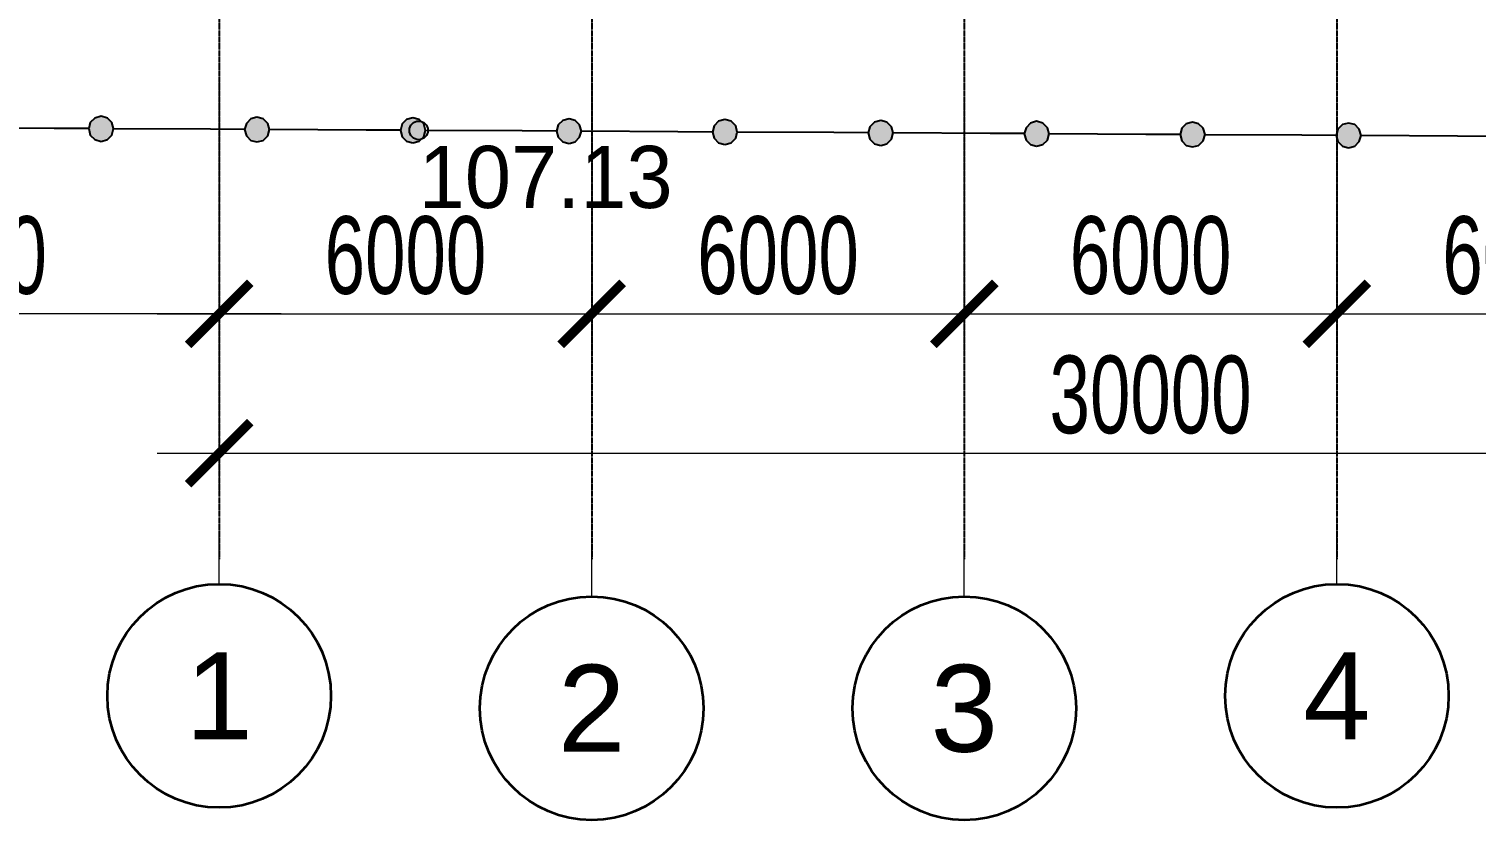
# Model space of a CAD drawing. Header units: millimetres. Extents: x 172667 to 1873135, y -274708 to 168495.
# Drawn here: x 1774649 to 1797954, y -8792 to 3945 of the extents above; entities that cross this region are included whole.
import ezdxf
from ezdxf.enums import TextEntityAlignment as Align

# ---------------------------------------------------------------- set-up
doc = ezdxf.new("R2010")
doc.units = ezdxf.units.MM
doc.linetypes.add('осевая', pattern=[2, 1.25, -0.25, 0.25, -0.25])
doc.layers.add('0004-Осевая', color=4, linetype='осевая', lineweight=25)
doc.layers.add('0008-Размеры и выноски', color=4, linetype='Continuous', lineweight=25)
doc.layers.add('_ТОПО', color=253, linetype='Continuous')
doc.layers.add('SC007', color=7, linetype='Continuous')
doc.styles.add('F2', font='', dxfattribs={"height": 0.000909972})
doc.styles.add('размеры', font='', dxfattribs={"width": 0.7})
doc.styles.add('РНХП-Стандарт', font='arial.ttf')
doc.styles.get('F2').set_extended_font_data('D431')
doc.styles.get('размеры').set_extended_font_data('T-FLEX Type A')
doc.dimstyles.new('SPDS 500', dxfattribs={"dimscale": 500, "dimtxt": 2.5, "dimasz": 2, "dimexe": 1.25, "dimexo": 0, "dimtad": 1, "dimdec": 0, "dimtxsty": 'размеры', "dimblk": 'ARCHTICK', "dimcen": 2.5, "dimdle": 2, "dimclrd": 256, "dimclre": 256, "dimclrt": 1, "dimaunit": 1, "dimadec": 0, "dimazin": 2, "dimtfac": 0.75, "dimtdec": 0, "dimtix": 1, "dimtmove": 1, "dimatfit": 3, "dimfxl": 1.25, "dimtolj": 1, "dimlwd": 20, "dimlwe": 20, "dimarcsym": 0})

# ---------------------------------------------------------------- blocks, each defined once
blk = doc.blocks.new('SYMBOL2060001')
at = {"layer": 'SC007'}
blk.add_circle((0, 0), 0.15, dxfattribs=at)
blk = doc.blocks.new('*U138')
at = {"color": 0, "linetype": 'Continuous', "lineweight": 18}
blk.add_line((0, -2), (0, 0), dxfattribs=at)
at = {"color": 0, "linetype": 'Continuous', "lineweight": 35}
blk.add_circle((0, -6.5), 4.5, dxfattribs=at)
at = {"color": 0, "linetype": 'Continuous', "lineweight": 35, "style": 'РНХП-Стандарт', "flags": 8}
blk.add_attdef('N', text='', height=3.5, dxfattribs=at).set_placement((0, -6.5), align=Align.MIDDLE_CENTER)
blk = doc.blocks.new('_ArchTick')
at = {"color": 0, "linetype": 'ByBlock', "const_width": 0.15}
blk.add_lwpolyline([(-0.5, -0.5), (0.5, 0.5)], dxfattribs=at)
blk = doc.blocks.new('*D255')
at = {"linetype": 'Continuous', "lineweight": 20, "transparency": 16777216}
for p, q in [((1777712, 2981), (1777712, -1267)), ((1783712, 2981), (1783712, -1267)), ((1776712, -642), (1784712, -642))]:
    blk.add_line(p, q, dxfattribs=at)
at = {"layer": 'Defpoints', "color": 0, "transparency": 16777216}
for p in [(1777712, 2981), (1783712, 2981), (1783712, -642)]:
    blk.add_point(p, dxfattribs=at)
at = {"lineweight": 20, "transparency": 16777216, "xscale": 1000, "yscale": 1000, "zscale": 1000, "rotation": 180}
blk.add_blockref('_ArchTick', (1777712, -642), dxfattribs=at)
at = {"lineweight": 20, "transparency": 16777216, "xscale": 1000, "yscale": 1000, "zscale": 1000}
blk.add_blockref('_ArchTick', (1783712, -642), dxfattribs=at)
at = {"color": 1, "transparency": 16777216, "insert": (1780712, 296), "char_height": 1250, "attachment_point": 5, "style": 'размеры'}
blk.add_mtext('\\A1;6000', dxfattribs=at)
blk = doc.blocks.new('*D256')
at = {"linetype": 'Continuous', "lineweight": 20, "transparency": 16777216}
for p, q in [((1783712, 2981), (1783712, -1267)), ((1789712, 2756), (1789712, -1267)), ((1782712, -642), (1790712, -642))]:
    blk.add_line(p, q, dxfattribs=at)
at = {"layer": 'Defpoints', "color": 0, "transparency": 16777216}
for p in [(1783712, 2981), (1789712, 2756), (1789712, -642)]:
    blk.add_point(p, dxfattribs=at)
at = {"lineweight": 20, "transparency": 16777216, "xscale": 1000, "yscale": 1000, "zscale": 1000, "rotation": 180}
blk.add_blockref('_ArchTick', (1783712, -642), dxfattribs=at)
at = {"lineweight": 20, "transparency": 16777216, "xscale": 1000, "yscale": 1000, "zscale": 1000}
blk.add_blockref('_ArchTick', (1789712, -642), dxfattribs=at)
at = {"color": 1, "transparency": 16777216, "insert": (1786712, 296), "char_height": 1250, "attachment_point": 5, "style": 'размеры'}
blk.add_mtext('\\A1;6000', dxfattribs=at)
blk = doc.blocks.new('*D257')
at = {"linetype": 'Continuous', "lineweight": 20, "transparency": 16777216}
for p, q in [((1789712, 2756), (1789712, -1267)), ((1795712, 2506), (1795712, -1267)), ((1788712, -642), (1796712, -642))]:
    blk.add_line(p, q, dxfattribs=at)
at = {"layer": 'Defpoints', "color": 0, "transparency": 16777216}
for p in [(1789712, 2756), (1795712, 2506), (1795712, -642)]:
    blk.add_point(p, dxfattribs=at)
at = {"lineweight": 20, "transparency": 16777216, "xscale": 1000, "yscale": 1000, "zscale": 1000, "rotation": 180}
blk.add_blockref('_ArchTick', (1789712, -642), dxfattribs=at)
at = {"lineweight": 20, "transparency": 16777216, "xscale": 1000, "yscale": 1000, "zscale": 1000}
blk.add_blockref('_ArchTick', (1795712, -642), dxfattribs=at)
at = {"color": 1, "transparency": 16777216, "insert": (1792712, 296), "char_height": 1250, "attachment_point": 5, "style": 'размеры'}
blk.add_mtext('\\A1;6000', dxfattribs=at)
blk = doc.blocks.new('*D258')
at = {"linetype": 'Continuous', "lineweight": 20, "transparency": 16777216}
for p, q in [((1801712, 2831), (1801712, -1267)), ((1795712, 2506), (1795712, -1267)), ((1794712, -642), (1802712, -642))]:
    blk.add_line(p, q, dxfattribs=at)
at = {"layer": 'Defpoints', "color": 0, "transparency": 16777216}
for p in [(1801712, 2831), (1795712, 2506), (1801712, -642)]:
    blk.add_point(p, dxfattribs=at)
at = {"lineweight": 20, "transparency": 16777216, "xscale": 1000, "yscale": 1000, "zscale": 1000, "rotation": 180}
blk.add_blockref('_ArchTick', (1795712, -642), dxfattribs=at)
at = {"lineweight": 20, "transparency": 16777216, "xscale": 1000, "yscale": 1000, "zscale": 1000}
blk.add_blockref('_ArchTick', (1801712, -642), dxfattribs=at)
at = {"color": 1, "transparency": 16777216, "insert": (1798712, 296), "char_height": 1250, "attachment_point": 5, "style": 'размеры'}
blk.add_mtext('\\A1;6000', dxfattribs=at)
blk = doc.blocks.new('*D259')
at = {"linetype": 'Continuous', "lineweight": 20, "transparency": 16777216}
for p, q in [((1777712, 3092), (1777712, -3511)), ((1807712, 3092), (1807712, -3511)), ((1776712, -2886), (1808712, -2886))]:
    blk.add_line(p, q, dxfattribs=at)
at = {"layer": 'Defpoints', "color": 0, "transparency": 16777216}
for p in [(1777712, 3092), (1807712, 3092), (1807712, -2886)]:
    blk.add_point(p, dxfattribs=at)
at = {"lineweight": 20, "transparency": 16777216, "xscale": 1000, "yscale": 1000, "zscale": 1000, "rotation": 180}
blk.add_blockref('_ArchTick', (1777712, -2886), dxfattribs=at)
at = {"lineweight": 20, "transparency": 16777216, "xscale": 1000, "yscale": 1000, "zscale": 1000}
blk.add_blockref('_ArchTick', (1807712, -2886), dxfattribs=at)
at = {"color": 1, "transparency": 16777216, "insert": (1792712, -1948), "char_height": 1250, "attachment_point": 5, "style": 'размеры'}
blk.add_mtext('\\A1;30000', dxfattribs=at)
blk = doc.blocks.new('*D274')
at = {"linetype": 'Continuous', "lineweight": 20, "transparency": 16777216}
for p, q in [((1769559, 9016), (1769559, -1267)), ((1777712, 2883), (1777712, -1267)), ((1778712, -642), (1768559, -642))]:
    blk.add_line(p, q, dxfattribs=at)
at = {"layer": 'Defpoints', "color": 0, "transparency": 16777216}
for p in [(1769559, 9016, 106790), (1777712, 2883, 107296), (1769559, -642)]:
    blk.add_point(p, dxfattribs=at)
at = {"lineweight": 20, "transparency": 16777216, "xscale": 1000, "yscale": 1000, "zscale": 1000, "rotation": 180}
blk.add_blockref('_ArchTick', (1769559, -642), dxfattribs=at)
at = {"lineweight": 20, "transparency": 16777216, "xscale": 1000, "yscale": 1000, "zscale": 1000}
blk.add_blockref('_ArchTick', (1777712, -642), dxfattribs=at)
at = {"color": 1, "transparency": 16777216, "insert": (1773636, 296), "char_height": 1250, "attachment_point": 5, "style": 'размеры'}
blk.add_mtext('\\A1;8150', dxfattribs=at)

msp = doc.modelspace()

# ---------------------------------------------------------------- hatches: boundary and pattern name
at = {"layer": '_ТОПО', "linetype": 'ByBlock', "lineweight": -2}
for points in [[(1775811.2, 2135.1), (1775911.2, 2165.1), (1775986.2, 2235.1), (1776011.2, 2340.1), (1775986.2, 2440.1), (1775911.2, 2510.1), (1775811.2, 2540.1), (1775711.2, 2510.1), (1775636.2, 2440.1), (1775611.2, 2340.1), (1775636.2, 2235.1), (1775711.2, 2165.1)], [(1778321.2, 2125.1), (1778421.2, 2150.1), (1778496.2, 2225.1), (1778521.2, 2325.1), (1778496.2, 2425.1), (1778421.2, 2500.1), (1778321.2, 2525.1), (1778221.2, 2500.1), (1778151.2, 2425.1), (1778121.2, 2325.1), (1778151.2, 2225.1), (1778221.2, 2150.1)], [(1780831.2, 2110.1), (1780931.2, 2140.1), (1781006.2, 2210.1), (1781036.2, 2310.1), (1781006.2, 2415.1), (1780931.2, 2485.1), (1780831.2, 2515.1), (1780731.2, 2485.1), (1780661.2, 2415.1), (1780631.2, 2310.1), (1780661.2, 2210.1), (1780731.2, 2140.1)], [(1783346.2, 2100.1), (1783446.2, 2125.1), (1783516.2, 2200.1), (1783546.2, 2300.1), (1783516.2, 2400.1), (1783446.2, 2470.1), (1783346.2, 2500.1), (1783246.2, 2470.1), (1783171.2, 2400.1), (1783146.2, 2300.1), (1783171.2, 2200.1), (1783246.2, 2125.1)], [(1785856.2, 2085.1), (1785956.2, 2110.1), (1786031.2, 2185.1), (1786056.2, 2285.1), (1786031.2, 2385.1), (1785956.2, 2460.1), (1785856.2, 2485.1), (1785756.2, 2460.1), (1785681.2, 2385.1), (1785656.2, 2285.1), (1785681.2, 2185.1), (1785756.2, 2110.1)], [(1788366.2, 2070.1), (1788466.2, 2095.1), (1788541.2, 2170.1), (1788566.2, 2270.1), (1788541.2, 2370.1), (1788466.2, 2445.1), (1788366.2, 2470.1), (1788266.2, 2445.1), (1788191.2, 2370.1), (1788166.2, 2270.1), (1788191.2, 2170.1), (1788266.2, 2095.1)], [(1790876.2, 2055.1), (1790976.2, 2085.1), (1791051.2, 2155.1), (1791076.2, 2255.1), (1791051.2, 2355.1), (1790976.2, 2430.1), (1790876.2, 2460.1), (1790776.2, 2430.1), (1790706.2, 2355.1), (1790676.2, 2255.1), (1790706.2, 2155.1), (1790776.2, 2085.1)], [(1793386.2, 2045.1), (1793486.2, 2070.1), (1793561.2, 2145.1), (1793591.2, 2245.1), (1793561.2, 2345.1), (1793486.2, 2415.1), (1793386.2, 2445.1), (1793286.2, 2415.1), (1793216.2, 2345.1), (1793186.2, 2245.1), (1793216.2, 2145.1), (1793286.2, 2070.1)], [(1795901.2, 2030.1), (1796001.2, 2055.1), (1796071.2, 2130.1), (1796101.2, 2230.1), (1796071.2, 2330.1), (1796001.2, 2405.1), (1795901.2, 2430.1), (1795801.2, 2405.1), (1795726.2, 2330.1), (1795701.2, 2230.1), (1795726.2, 2130.1), (1795801.2, 2055.1)]]:
    msp.add_hatch(color=8, dxfattribs=at).paths.add_polyline_path(points)

# ---------------------------------------------------------------- linework, layer by layer
at = {"layer": '0004-Осевая', "elevation": 107296.5}
for points in [[(1777712, 65911.8), (1777712, -4591.9)], [(1783712, 65911.8), (1783712, -4591.9)], [(1789712, 65911.8), (1789712, -4591.9)], [(1795712, 65911.8), (1795712, -4591.9)]]:
    msp.add_lwpolyline(points, dxfattribs=at)
at = {"layer": '_ТОПО', "color": 8, "linetype": 'ByBlock', "lineweight": -2}
for p, q in [((1775056.2, 2340.1, 107101.5), (1773501.2, 2350.1, 107101.5)), ((1775611.2, 2340.1, 107101.5), (1775056.2, 2340.1, 107101.5)), ((1777571.2, 2330.1, 107101.5), (1776011.2, 2335.1, 107101.5)), ((1778121.2, 2325.1, 107101.5), (1777571.2, 2330.1, 107101.5)), ((1780081.2, 2315.1, 107101.5), (1778521.2, 2325.1, 107101.5)), ((1780631.2, 2315.1, 107101.5), (1780081.2, 2315.1, 107101.5)), ((1782591.2, 2305.1, 107101.5), (1781036.2, 2310.1, 107101.5)), ((1783141.2, 2300.1, 107101.5), (1782591.2, 2305.1, 107101.5)), ((1785101.2, 2290.1, 107101.5), (1783546.2, 2300.1, 107101.5)), ((1785656.2, 2285.1, 107101.5), (1785101.2, 2290.1, 107101.5)), ((1787611.2, 2275.1, 107101.5), (1786056.2, 2285.1, 107101.5)), ((1788166.2, 2270.1, 107101.5), (1787611.2, 2275.1, 107101.5)), ((1790126.2, 2260.1, 107101.5), (1788566.2, 2270.1, 107101.5)), ((1790676.2, 2260.1, 107101.5), (1790126.2, 2260.1, 107101.5)), ((1792636.2, 2245.1, 107101.5), (1791076.2, 2255.1, 107101.5)), ((1793186.2, 2245.1, 107101.5), (1792636.2, 2245.1, 107101.5)), ((1795146.2, 2235.1, 107101.5), (1793591.2, 2240.1, 107101.5)), ((1795696.2, 2230.1, 107101.5), (1795146.2, 2235.1, 107101.5)), ((1797656.2, 2220.1, 107101.5), (1796101.2, 2230.1, 107101.5)), ((1798211.2, 2215.1, 107101.5), (1797656.2, 2220.1, 107101.5))]:
    msp.add_line(p, q, dxfattribs=at)
at = {"layer": '_ТОПО', "color": 8, "linetype": 'ByBlock', "lineweight": -2, "elevation": 107101.5, "flags": 128}
for points in [[(1775811.2, 2135.1), (1775911.2, 2165.1), (1775986.2, 2235.1), (1776011.2, 2340.1), (1775986.2, 2440.1), (1775911.2, 2510.1), (1775811.2, 2540.1), (1775711.2, 2510.1), (1775636.2, 2440.1), (1775611.2, 2340.1), (1775636.2, 2235.1), (1775711.2, 2165.1), (1775811.2, 2135.1)], [(1775811.2, 2135.1), (1775911.2, 2165.1), (1775986.2, 2235.1), (1776011.2, 2340.1), (1775986.2, 2440.1), (1775911.2, 2510.1), (1775811.2, 2540.1), (1775711.2, 2510.1), (1775636.2, 2440.1), (1775611.2, 2340.1), (1775636.2, 2235.1), (1775711.2, 2165.1), (1775811.2, 2135.1)], [(1778321.2, 2125.1), (1778421.2, 2150.1), (1778496.2, 2225.1), (1778521.2, 2325.1), (1778496.2, 2425.1), (1778421.2, 2500.1), (1778321.2, 2525.1), (1778221.2, 2500.1), (1778151.2, 2425.1), (1778121.2, 2325.1), (1778151.2, 2225.1), (1778221.2, 2150.1), (1778321.2, 2125.1)], [(1778321.2, 2125.1), (1778421.2, 2150.1), (1778496.2, 2225.1), (1778521.2, 2325.1), (1778496.2, 2425.1), (1778421.2, 2500.1), (1778321.2, 2525.1), (1778221.2, 2500.1), (1778151.2, 2425.1), (1778121.2, 2325.1), (1778151.2, 2225.1), (1778221.2, 2150.1), (1778321.2, 2125.1)], [(1780831.2, 2110.1), (1780931.2, 2140.1), (1781006.2, 2210.1), (1781036.2, 2310.1), (1781006.2, 2415.1), (1780931.2, 2485.1), (1780831.2, 2515.1), (1780731.2, 2485.1), (1780661.2, 2415.1), (1780631.2, 2310.1), (1780661.2, 2210.1), (1780731.2, 2140.1), (1780831.2, 2110.1)], [(1780831.2, 2110.1), (1780931.2, 2140.1), (1781006.2, 2210.1), (1781036.2, 2310.1), (1781006.2, 2415.1), (1780931.2, 2485.1), (1780831.2, 2515.1), (1780731.2, 2485.1), (1780661.2, 2415.1), (1780631.2, 2310.1), (1780661.2, 2210.1), (1780731.2, 2140.1), (1780831.2, 2110.1)], [(1783346.2, 2100.1), (1783446.2, 2125.1), (1783516.2, 2200.1), (1783546.2, 2300.1), (1783516.2, 2400.1), (1783446.2, 2470.1), (1783346.2, 2500.1), (1783246.2, 2470.1), (1783171.2, 2400.1), (1783146.2, 2300.1), (1783171.2, 2200.1), (1783246.2, 2125.1), (1783346.2, 2100.1)], [(1783346.2, 2100.1), (1783446.2, 2125.1), (1783516.2, 2200.1), (1783546.2, 2300.1), (1783516.2, 2400.1), (1783446.2, 2470.1), (1783346.2, 2500.1), (1783246.2, 2470.1), (1783171.2, 2400.1), (1783146.2, 2300.1), (1783171.2, 2200.1), (1783246.2, 2125.1), (1783346.2, 2100.1)], [(1785856.2, 2085.1), (1785956.2, 2110.1), (1786031.2, 2185.1), (1786056.2, 2285.1), (1786031.2, 2385.1), (1785956.2, 2460.1), (1785856.2, 2485.1), (1785756.2, 2460.1), (1785681.2, 2385.1), (1785656.2, 2285.1), (1785681.2, 2185.1), (1785756.2, 2110.1), (1785856.2, 2085.1)], [(1785856.2, 2085.1), (1785956.2, 2110.1), (1786031.2, 2185.1), (1786056.2, 2285.1), (1786031.2, 2385.1), (1785956.2, 2460.1), (1785856.2, 2485.1), (1785756.2, 2460.1), (1785681.2, 2385.1), (1785656.2, 2285.1), (1785681.2, 2185.1), (1785756.2, 2110.1), (1785856.2, 2085.1)], [(1788366.2, 2070.1), (1788466.2, 2095.1), (1788541.2, 2170.1), (1788566.2, 2270.1), (1788541.2, 2370.1), (1788466.2, 2445.1), (1788366.2, 2470.1), (1788266.2, 2445.1), (1788191.2, 2370.1), (1788166.2, 2270.1), (1788191.2, 2170.1), (1788266.2, 2095.1), (1788366.2, 2070.1)], [(1788366.2, 2070.1), (1788466.2, 2095.1), (1788541.2, 2170.1), (1788566.2, 2270.1), (1788541.2, 2370.1), (1788466.2, 2445.1), (1788366.2, 2470.1), (1788266.2, 2445.1), (1788191.2, 2370.1), (1788166.2, 2270.1), (1788191.2, 2170.1), (1788266.2, 2095.1), (1788366.2, 2070.1)], [(1790876.2, 2055.1), (1790976.2, 2085.1), (1791051.2, 2155.1), (1791076.2, 2255.1), (1791051.2, 2355.1), (1790976.2, 2430.1), (1790876.2, 2460.1), (1790776.2, 2430.1), (1790706.2, 2355.1), (1790676.2, 2255.1), (1790706.2, 2155.1), (1790776.2, 2085.1), (1790876.2, 2055.1)], [(1790876.2, 2055.1), (1790976.2, 2085.1), (1791051.2, 2155.1), (1791076.2, 2255.1), (1791051.2, 2355.1), (1790976.2, 2430.1), (1790876.2, 2460.1), (1790776.2, 2430.1), (1790706.2, 2355.1), (1790676.2, 2255.1), (1790706.2, 2155.1), (1790776.2, 2085.1), (1790876.2, 2055.1)], [(1793386.2, 2045.1), (1793486.2, 2070.1), (1793561.2, 2145.1), (1793591.2, 2245.1), (1793561.2, 2345.1), (1793486.2, 2415.1), (1793386.2, 2445.1), (1793286.2, 2415.1), (1793216.2, 2345.1), (1793186.2, 2245.1), (1793216.2, 2145.1), (1793286.2, 2070.1), (1793386.2, 2045.1)], [(1793386.2, 2045.1), (1793486.2, 2070.1), (1793561.2, 2145.1), (1793591.2, 2245.1), (1793561.2, 2345.1), (1793486.2, 2415.1), (1793386.2, 2445.1), (1793286.2, 2415.1), (1793216.2, 2345.1), (1793186.2, 2245.1), (1793216.2, 2145.1), (1793286.2, 2070.1), (1793386.2, 2045.1)], [(1795901.2, 2030.1), (1796001.2, 2055.1), (1796071.2, 2130.1), (1796101.2, 2230.1), (1796071.2, 2330.1), (1796001.2, 2405.1), (1795901.2, 2430.1), (1795801.2, 2405.1), (1795726.2, 2330.1), (1795701.2, 2230.1), (1795726.2, 2130.1), (1795801.2, 2055.1), (1795901.2, 2030.1)], [(1795901.2, 2030.1), (1796001.2, 2055.1), (1796071.2, 2130.1), (1796101.2, 2230.1), (1796071.2, 2330.1), (1796001.2, 2405.1), (1795901.2, 2430.1), (1795801.2, 2405.1), (1795726.2, 2330.1), (1795701.2, 2230.1), (1795726.2, 2130.1), (1795801.2, 2055.1), (1795901.2, 2030.1)]]:
    msp.add_lwpolyline(points, close=True, dxfattribs=at)

# ---------------------------------------------------------------- block references
at = {"layer": '0008-Размеры и выноски', "lineweight": 35}
ref = msp.add_blockref('*U138', (1777712, -4191.9, 107296.5), dxfattribs=dict(at, xscale=400, yscale=400, zscale=400))
ref.add_attrib('N', '1', dxfattribs={"layer": '0', "color": 0, "linetype": 'Continuous', "lineweight": 35, "height": 1400, "style": 'РНХП-Стандарт'}).set_placement((1777712, -6791.9, 107296.5), align=Align.MIDDLE_CENTER)
ref = msp.add_blockref('*U138', (1795712, -4191.9, 107296.5), dxfattribs=dict(at, xscale=400, yscale=400, zscale=400))
ref.add_attrib('N', '4', dxfattribs={"layer": '0', "color": 0, "linetype": 'Continuous', "lineweight": 35, "height": 1400, "style": 'РНХП-Стандарт'}).set_placement((1795712, -6791.9, 107296.5), align=Align.MIDDLE_CENTER)
ref = msp.add_blockref('*U138', (1783712, -4391.9, 107296.5), dxfattribs=dict(at, xscale=400, yscale=400, zscale=400))
ref.add_attrib('N', '2', dxfattribs={"layer": '0', "color": 0, "linetype": 'Continuous', "lineweight": 35, "height": 1400, "style": 'РНХП-Стандарт'}).set_placement((1783712, -6991.9, 107296.5), align=Align.MIDDLE_CENTER)
ref = msp.add_blockref('*U138', (1789712, -4391.9, 107296.5), dxfattribs=dict(at, xscale=400, yscale=400, zscale=400))
ref.add_attrib('N', '3', dxfattribs={"layer": '0', "color": 0, "linetype": 'Continuous', "lineweight": 35, "height": 1400, "style": 'РНХП-Стандарт'}).set_placement((1789712, -6991.9, 107296.5), align=Align.MIDDLE_CENTER)
at = {"layer": '_ТОПО', "color": 8, "linetype": 'ByBlock', "lineweight": -2, "xscale": 1000, "yscale": 1000, "zscale": 1000}
msp.add_blockref('SYMBOL2060001', (1780925.2, 2312.1, 107125), dxfattribs=at)

# ---------------------------------------------------------------- texts
at = {"layer": '_ТОПО', "color": 8, "linetype": 'ByBlock', "lineweight": -2, "style": 'F2'}
msp.add_text('107.13', height=1000, dxfattribs=at).set_placement((1780925.2, 1562.1, 107195), align=Align.MIDDLE_LEFT)

# ---------------------------------------------------------------- dimensions: what is measured, and where the dimension line sits
dim = msp.add_linear_dim(base=(1769559.1, -641.7), p1=(1777712, 2883.4, 107296.5), p2=(1769559.1, 9016, 106789.5), text='8150', dimstyle='SPDS 500')
dim.commit()
dim.dimension.update_dxf_attribs({"geometry": '*D274', "text_midpoint": (1773635.6, 295.8)})
dim = msp.add_linear_dim(base=(1807712, -2885.9, 107296.5), p1=(1777712, 3092.3, 107296.5), p2=(1807712, 3092.3, 107296.5), dimstyle='SPDS 500')
dim.commit()
dim.dimension.update_dxf_attribs({"geometry": '*D259', "text_midpoint": (1792712, -2885.9, 107296.5), "dimtype": 160})
for base, p1, p2, picture, middle in [((1783712, -641.7, 107296.5), (1777712, 2981.3, 107296.5), (1783712, 2981.3, 107296.5), '*D255', (1780712, 295.8, 107296.5)), ((1789712, -641.7, 107296.5), (1783712, 2981.3, 107296.5), (1789712, 2755.9, 107296.5), '*D256', (1786712, 295.8, 107296.5)), ((1801712, -641.7, 107296.5), (1795712, 2506, 107296.5), (1801712, 2830.8, 107296.5), '*D258', (1798712, 295.8, 107296.5)), ((1795712, -641.7, 107296.5), (1789712, 2755.9, 107296.5), (1795712, 2506, 107296.5), '*D257', (1792712, 295.8, 107296.5))]:
    dim = msp.add_linear_dim(base=base, p1=p1, p2=p2, dimstyle='SPDS 500')
    dim.commit()
    dim.dimension.update_dxf_attribs({"geometry": picture, "text_midpoint": middle})

doc.saveas('drawing.dxf')
